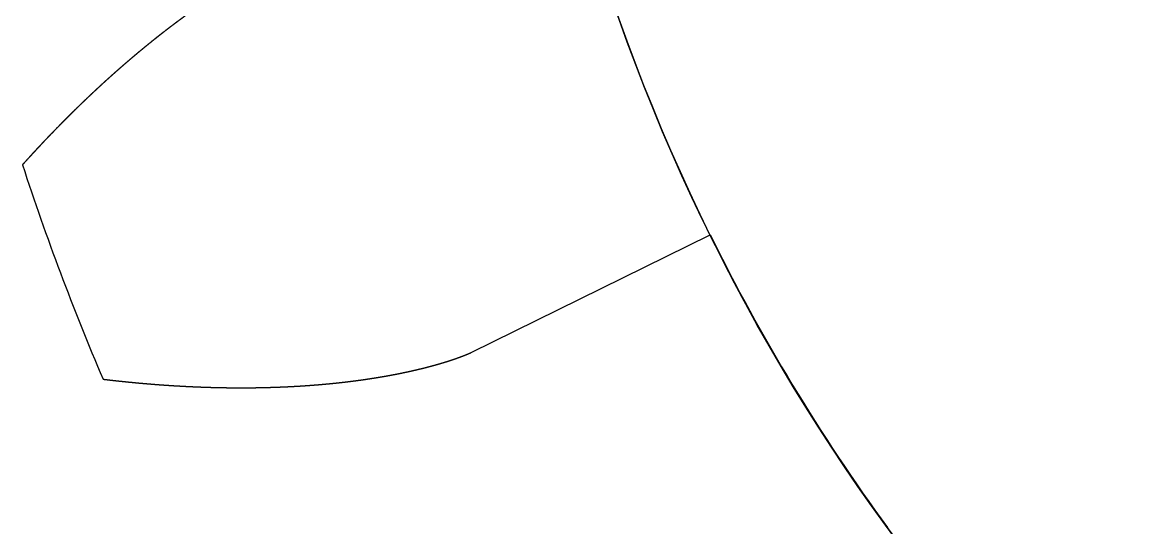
# Model space of a CAD drawing. Header units: centimetres. Extents: x -25.1 to 37.5, y -51.5 to 12.5.
# Drawn here: x 13.41 to 14.132, y -40.848 to -40.523 of the extents above; entities that cross this region are included whole.
import ezdxf

# ---------------------------------------------------------------- set-up
doc = ezdxf.new("R2010")
doc.units = ezdxf.units.CM
doc.header["$MEASUREMENT"] = 0
for name, color, linetype in [('robot assembler v21_Sketch67', 7, 'Continuous'), ('robot assembler v21_Sketch68', 7, 'Continuous'), ('robot assembler v21_Sketch69', 7, 'Continuous'), ('robot assembler v21_Sketch72', 7, 'Continuous')]:
    doc.layers.add(name, color=color, linetype=linetype)

msp = doc.modelspace()

# ---------------------------------------------------------------- linework, layer by layer
at = {"layer": 'robot assembler v21_Sketch67'}
for p, q in [((13.69884, -40.73582, 50.1), (13.8526, -40.66016, 50.1)), ((13.69875, -40.73587, 50.1), (13.69884, -40.73582, 50.1))]:
    msp.add_line(p, q, dxfattribs=at)
msp.add_circle((14.991, -40.1, 50.1), 1.26875, dxfattribs=at)
for radius, start, end in [(1.6625, 198.04806, 203.12841), (1.26875, 206.20005, 216.15289)]:
    msp.add_arc((14.991, -40.1, 50.1), radius, start, end, dxfattribs=at)
for points in [[(13.5997, -40.47218, 50.1), (13.59969, -40.47219, 50.1), (13.59966, -40.47219, 50.1), (13.59962, -40.4722, 50.1), (13.59956, -40.47222, 50.1), (13.59947, -40.47225, 50.1), (13.59937, -40.47228, 50.1), (13.59925, -40.47231, 50.1), (13.59912, -40.47235, 50.1), (13.59898, -40.4724, 50.1), (13.59882, -40.47244, 50.1), (13.59865, -40.4725, 50.1), (13.59847, -40.47255, 50.1), (13.59828, -40.47261, 50.1), (13.59807, -40.47268, 50.1), (13.59785, -40.47275, 50.1), (13.59762, -40.47283, 50.1), (13.59738, -40.47291, 50.1), (13.59713, -40.47299, 50.1), (13.59687, -40.47308, 50.1), (13.59659, -40.47317, 50.1), (13.59631, -40.47327, 50.1), (13.59601, -40.47337, 50.1), (13.59571, -40.47348, 50.1), (13.59539, -40.47359, 50.1), (13.59506, -40.47371, 50.1), (13.59473, -40.47383, 50.1), (13.59438, -40.47396, 50.1), (13.59402, -40.47409, 50.1), (13.59366, -40.47422, 50.1), (13.59328, -40.47436, 50.1), (13.5929, -40.47451, 50.1), (13.5925, -40.47466, 50.1), (13.5921, -40.47481, 50.1), (13.59169, -40.47497, 50.1), (13.59127, -40.47514, 50.1), (13.59084, -40.4753, 50.1), (13.5904, -40.47548, 50.1), (13.58995, -40.47566, 50.1), (13.5895, -40.47584, 50.1), (13.58904, -40.47603, 50.1), (13.58856, -40.47622, 50.1), (13.58809, -40.47642, 50.1), (13.5876, -40.47662, 50.1), (13.5871, -40.47683, 50.1), (13.5866, -40.47704, 50.1), (13.58609, -40.47726, 50.1), (13.58557, -40.47748, 50.1), (13.58505, -40.47771, 50.1), (13.58451, -40.47794, 50.1), (13.58398, -40.47818, 50.1), (13.58343, -40.47842, 50.1), (13.58287, -40.47867, 50.1), (13.58231, -40.47892, 50.1), (13.58175, -40.47917, 50.1), (13.58117, -40.47943, 50.1), (13.58059, -40.4797, 50.1), (13.58, -40.47997, 50.1), (13.57941, -40.48025, 50.1), (13.57881, -40.48053, 50.1), (13.5782, -40.48081, 50.1), (13.57758, -40.48111, 50.1), (13.57696, -40.4814, 50.1), (13.57634, -40.4817, 50.1), (13.57571, -40.48201, 50.1), (13.57507, -40.48232, 50.1), (13.57442, -40.48263, 50.1), (13.57377, -40.48295, 50.1), (13.57312, -40.48328, 50.1), (13.57245, -40.48361, 50.1), (13.57179, -40.48395, 50.1), (13.57111, -40.48429, 50.1), (13.57043, -40.48463, 50.1), (13.56975, -40.48498, 50.1), (13.56906, -40.48534, 50.1), (13.56837, -40.4857, 50.1), (13.56767, -40.48606, 50.1), (13.56696, -40.48643, 50.1), (13.56625, -40.48681, 50.1), (13.56553, -40.48719, 50.1), (13.56481, -40.48757, 50.1), (13.56409, -40.48797, 50.1), (13.56336, -40.48836, 50.1), (13.56262, -40.48876, 50.1), (13.56188, -40.48917, 50.1), (13.56113, -40.48958, 50.1), (13.56038, -40.48999, 50.1), (13.55963, -40.49041, 50.1), (13.55887, -40.49084, 50.1), (13.5581, -40.49127, 50.1), (13.55734, -40.4917, 50.1), (13.55656, -40.49214, 50.1), (13.55578, -40.49259, 50.1), (13.555, -40.49304, 50.1), (13.55422, -40.49349, 50.1), (13.55343, -40.49395, 50.1), (13.55263, -40.49442, 50.1), (13.55183, -40.49489, 50.1), (13.55103, -40.49536, 50.1), (13.55022, -40.49584, 50.1), (13.54941, -40.49633, 50.1), (13.5486, -40.49682, 50.1), (13.54778, -40.49731, 50.1), (13.54695, -40.49781, 50.1), (13.54613, -40.49832, 50.1), (13.5453, -40.49883, 50.1), (13.54446, -40.49935, 50.1), (13.54362, -40.49987, 50.1), (13.54278, -40.50039, 50.1), (13.54194, -40.50092, 50.1), (13.54109, -40.50146, 50.1), (13.54024, -40.502, 50.1), (13.53938, -40.50254, 50.1), (13.53852, -40.50309, 50.1), (13.53766, -40.50365, 50.1), (13.53679, -40.50421, 50.1), (13.53592, -40.50477, 50.1), (13.53505, -40.50534, 50.1), (13.53417, -40.50592, 50.1), (13.53329, -40.5065, 50.1), (13.53241, -40.50708, 50.1), (13.53152, -40.50767, 50.1), (13.53064, -40.50827, 50.1), (13.52974, -40.50887, 50.1), (13.52885, -40.50947, 50.1), (13.52795, -40.51008, 50.1), (13.52705, -40.5107, 50.1), (13.52615, -40.51132, 50.1), (13.52524, -40.51194, 50.1), (13.52433, -40.51257, 50.1), (13.52342, -40.51321, 50.1), (13.5225, -40.51385, 50.1), (13.52158, -40.51449, 50.1), (13.52066, -40.51514, 50.1), (13.51974, -40.5158, 50.1), (13.51881, -40.51646, 50.1), (13.51789, -40.51712, 50.1), (13.51695, -40.51779, 50.1), (13.51602, -40.51846, 50.1), (13.51508, -40.51914, 50.1), (13.51414, -40.51983, 50.1), (13.5132, -40.52052, 50.1), (13.51226, -40.52121, 50.1), (13.51131, -40.52191, 50.1), (13.51037, -40.52262, 50.1), (13.50941, -40.52332, 50.1), (13.50846, -40.52404, 50.1), (13.50751, -40.52476, 50.1), (13.50655, -40.52548, 50.1), (13.50559, -40.52621, 50.1), (13.50463, -40.52694, 50.1), (13.50366, -40.52768, 50.1), (13.5027, -40.52843, 50.1), (13.50173, -40.52918, 50.1), (13.50076, -40.52993, 50.1), (13.49979, -40.53069, 50.1), (13.49881, -40.53145, 50.1), (13.49784, -40.53222, 50.1), (13.49686, -40.53299, 50.1), (13.49588, -40.53377, 50.1), (13.49489, -40.53455, 50.1), (13.49391, -40.53534, 50.1), (13.49293, -40.53613, 50.1), (13.49194, -40.53693, 50.1), (13.49095, -40.53773, 50.1), (13.48996, -40.53854, 50.1), (13.48896, -40.53935, 50.1), (13.48797, -40.54017, 50.1), (13.48697, -40.54099, 50.1), (13.48598, -40.54182, 50.1), (13.48498, -40.54265, 50.1), (13.48398, -40.54349, 50.1), (13.48297, -40.54433, 50.1), (13.48197, -40.54517, 50.1), (13.48096, -40.54602, 50.1), (13.47996, -40.54688, 50.1), (13.47895, -40.54774, 50.1), (13.47794, -40.54861, 50.1), (13.47693, -40.54948, 50.1), (13.47591, -40.55035, 50.1), (13.4749, -40.55123, 50.1), (13.47388, -40.55212, 50.1), (13.47287, -40.55301, 50.1), (13.47185, -40.5539, 50.1), (13.47083, -40.5548, 50.1), (13.46981, -40.55571, 50.1), (13.46879, -40.55661, 50.1), (13.46776, -40.55753, 50.1), (13.46674, -40.55845, 50.1), (13.46571, -40.55937, 50.1), (13.46469, -40.5603, 50.1), (13.46366, -40.56123, 50.1), (13.46263, -40.56217, 50.1), (13.4616, -40.56311, 50.1), (13.46057, -40.56406, 50.1), (13.45954, -40.56501, 50.1), (13.45851, -40.56597, 50.1), (13.45747, -40.56693, 50.1), (13.45644, -40.5679, 50.1), (13.4554, -40.56887, 50.1), (13.45437, -40.56984, 50.1), (13.45333, -40.57082, 50.1), (13.45229, -40.57181, 50.1), (13.45125, -40.5728, 50.1), (13.45021, -40.57379, 50.1), (13.44917, -40.57479, 50.1), (13.44813, -40.5758, 50.1), (13.44709, -40.57681, 50.1), (13.44605, -40.57782, 50.1), (13.445, -40.57884, 50.1), (13.44396, -40.57986, 50.1), (13.44291, -40.58089, 50.1), (13.44187, -40.58192, 50.1), (13.44082, -40.58296, 50.1), (13.43977, -40.584, 50.1), (13.43873, -40.58505, 50.1), (13.43768, -40.5861, 50.1), (13.43663, -40.58716, 50.1), (13.43558, -40.58822, 50.1), (13.43453, -40.58928, 50.1), (13.43348, -40.59035, 50.1), (13.43243, -40.59143, 50.1), (13.43138, -40.59251, 50.1), (13.43033, -40.59359, 50.1), (13.42928, -40.59468, 50.1), (13.42822, -40.59577, 50.1), (13.42717, -40.59687, 50.1), (13.42612, -40.59797, 50.1), (13.42507, -40.59908, 50.1), (13.42401, -40.60019, 50.1), (13.42296, -40.60131, 50.1), (13.4219, -40.60243, 50.1), (13.42085, -40.60356, 50.1), (13.4198, -40.60469, 50.1), (13.41874, -40.60582, 50.1), (13.41769, -40.60696, 50.1), (13.41663, -40.6081, 50.1), (13.41557, -40.60925, 50.1), (13.41452, -40.61041, 50.1), (13.41346, -40.61156, 50.1), (13.41241, -40.61273, 50.1), (13.41156, -40.61366, 50.1), (13.41093, -40.61436, 50.1), (13.41051, -40.61483, 50.1), (13.4103, -40.61507, 50.1)], [(13.46212, -40.75302, 50.1), (13.46243, -40.75306, 50.1), (13.46306, -40.75313, 50.1), (13.464, -40.75324, 50.1), (13.46525, -40.75339, 50.1), (13.46681, -40.75357, 50.1), (13.46836, -40.75375, 50.1), (13.46992, -40.75392, 50.1), (13.47147, -40.75409, 50.1), (13.47301, -40.75425, 50.1), (13.47456, -40.75442, 50.1), (13.4761, -40.75458, 50.1), (13.47764, -40.75473, 50.1), (13.47917, -40.75489, 50.1), (13.4807, -40.75504, 50.1), (13.48223, -40.75518, 50.1), (13.48376, -40.75533, 50.1), (13.48528, -40.75547, 50.1), (13.4868, -40.7556, 50.1), (13.48831, -40.75574, 50.1), (13.48983, -40.75587, 50.1), (13.49133, -40.75599, 50.1), (13.49284, -40.75612, 50.1), (13.49434, -40.75624, 50.1), (13.49584, -40.75636, 50.1), (13.49733, -40.75647, 50.1), (13.49883, -40.75658, 50.1), (13.50031, -40.75669, 50.1), (13.5018, -40.75679, 50.1), (13.50328, -40.75689, 50.1), (13.50476, -40.75699, 50.1), (13.50623, -40.75709, 50.1), (13.5077, -40.75718, 50.1), (13.50917, -40.75727, 50.1), (13.51063, -40.75735, 50.1), (13.51209, -40.75744, 50.1), (13.51355, -40.75752, 50.1), (13.515, -40.75759, 50.1), (13.51645, -40.75767, 50.1), (13.51789, -40.75774, 50.1), (13.51933, -40.7578, 50.1), (13.52077, -40.75787, 50.1), (13.52221, -40.75793, 50.1), (13.52364, -40.75799, 50.1), (13.52506, -40.75804, 50.1), (13.52648, -40.75809, 50.1), (13.5279, -40.75814, 50.1), (13.52932, -40.75819, 50.1), (13.53073, -40.75823, 50.1), (13.53214, -40.75827, 50.1), (13.53354, -40.75831, 50.1), (13.53494, -40.75834, 50.1), (13.53634, -40.75838, 50.1), (13.53773, -40.75841, 50.1), (13.53911, -40.75843, 50.1), (13.5405, -40.75845, 50.1), (13.54188, -40.75847, 50.1), (13.54325, -40.75849, 50.1), (13.54463, -40.7585, 50.1), (13.54599, -40.75852, 50.1), (13.54736, -40.75853, 50.1), (13.54872, -40.75853, 50.1), (13.55007, -40.75853, 50.1), (13.55142, -40.75853, 50.1), (13.55277, -40.75853, 50.1), (13.55411, -40.75853, 50.1), (13.55545, -40.75852, 50.1), (13.55679, -40.75851, 50.1), (13.55812, -40.75849, 50.1), (13.55944, -40.75848, 50.1), (13.56076, -40.75846, 50.1), (13.56208, -40.75844, 50.1), (13.56339, -40.75841, 50.1), (13.5647, -40.75839, 50.1), (13.56601, -40.75836, 50.1), (13.56731, -40.75833, 50.1), (13.5686, -40.75829, 50.1), (13.56989, -40.75825, 50.1), (13.57118, -40.75821, 50.1), (13.57246, -40.75817, 50.1), (13.57374, -40.75813, 50.1), (13.57501, -40.75808, 50.1), (13.57628, -40.75803, 50.1), (13.57754, -40.75798, 50.1), (13.5788, -40.75792, 50.1), (13.58006, -40.75786, 50.1), (13.58131, -40.75781, 50.1), (13.58255, -40.75774, 50.1), (13.58379, -40.75768, 50.1), (13.58503, -40.75761, 50.1), (13.58626, -40.75754, 50.1), (13.58749, -40.75747, 50.1), (13.58871, -40.7574, 50.1), (13.58992, -40.75732, 50.1), (13.59114, -40.75724, 50.1), (13.59234, -40.75716, 50.1), (13.59355, -40.75708, 50.1), (13.59474, -40.75699, 50.1), (13.59594, -40.7569, 50.1), (13.59712, -40.75681, 50.1), (13.59831, -40.75672, 50.1), (13.59948, -40.75663, 50.1), (13.60066, -40.75653, 50.1), (13.60182, -40.75643, 50.1), (13.60298, -40.75633, 50.1), (13.60414, -40.75623, 50.1), (13.60529, -40.75612, 50.1), (13.60644, -40.75602, 50.1), (13.60758, -40.75591, 50.1), (13.60872, -40.7558, 50.1), (13.60985, -40.75568, 50.1), (13.61098, -40.75557, 50.1), (13.6121, -40.75545, 50.1), (13.61321, -40.75533, 50.1), (13.61432, -40.75521, 50.1), (13.61543, -40.75509, 50.1), (13.61653, -40.75496, 50.1), (13.61762, -40.75484, 50.1), (13.61871, -40.75471, 50.1), (13.61979, -40.75458, 50.1), (13.62087, -40.75444, 50.1), (13.62194, -40.75431, 50.1), (13.62301, -40.75418, 50.1), (13.62407, -40.75404, 50.1), (13.62512, -40.7539, 50.1), (13.62617, -40.75376, 50.1), (13.62722, -40.75362, 50.1), (13.62826, -40.75347, 50.1), (13.62929, -40.75333, 50.1), (13.63032, -40.75318, 50.1), (13.63134, -40.75303, 50.1), (13.63235, -40.75288, 50.1), (13.63336, -40.75273, 50.1), (13.63436, -40.75257, 50.1), (13.63536, -40.75242, 50.1), (13.63635, -40.75226, 50.1), (13.63734, -40.75211, 50.1), (13.63832, -40.75195, 50.1), (13.63929, -40.75179, 50.1), (13.64026, -40.75163, 50.1), (13.64122, -40.75146, 50.1), (13.64217, -40.7513, 50.1), (13.64312, -40.75113, 50.1), (13.64406, -40.75097, 50.1), (13.645, -40.7508, 50.1), (13.64593, -40.75063, 50.1), (13.64685, -40.75046, 50.1), (13.64777, -40.75029, 50.1), (13.64868, -40.75012, 50.1), (13.64959, -40.74994, 50.1), (13.65049, -40.74977, 50.1), (13.65138, -40.7496, 50.1), (13.65226, -40.74942, 50.1), (13.65314, -40.74924, 50.1), (13.65401, -40.74907, 50.1), (13.65488, -40.74889, 50.1), (13.65574, -40.74871, 50.1), (13.65659, -40.74853, 50.1), (13.65743, -40.74835, 50.1), (13.65827, -40.74817, 50.1), (13.6591, -40.74798, 50.1), (13.65993, -40.7478, 50.1), (13.66074, -40.74762, 50.1), (13.66155, -40.74743, 50.1), (13.66236, -40.74725, 50.1), (13.66315, -40.74706, 50.1), (13.66394, -40.74688, 50.1), (13.66472, -40.74669, 50.1), (13.6655, -40.74651, 50.1), (13.66627, -40.74632, 50.1), (13.66703, -40.74614, 50.1), (13.66778, -40.74595, 50.1), (13.66853, -40.74576, 50.1), (13.66926, -40.74558, 50.1), (13.67, -40.74539, 50.1), (13.67072, -40.7452, 50.1), (13.67143, -40.74501, 50.1), (13.67214, -40.74483, 50.1), (13.67284, -40.74464, 50.1), (13.67354, -40.74445, 50.1), (13.67422, -40.74427, 50.1), (13.6749, -40.74408, 50.1), (13.67557, -40.74389, 50.1), (13.67623, -40.74371, 50.1), (13.67688, -40.74352, 50.1), (13.67753, -40.74334, 50.1), (13.67817, -40.74316, 50.1), (13.67879, -40.74297, 50.1), (13.67942, -40.74279, 50.1), (13.68003, -40.74261, 50.1), (13.68063, -40.74242, 50.1), (13.68123, -40.74224, 50.1), (13.68182, -40.74206, 50.1), (13.6824, -40.74188, 50.1), (13.68297, -40.74171, 50.1), (13.68353, -40.74153, 50.1), (13.68408, -40.74135, 50.1), (13.68463, -40.74118, 50.1), (13.68516, -40.741, 50.1), (13.68569, -40.74083, 50.1), (13.68621, -40.74066, 50.1), (13.68672, -40.74049, 50.1), (13.68722, -40.74032, 50.1), (13.68771, -40.74016, 50.1), (13.68819, -40.73999, 50.1), (13.68866, -40.73983, 50.1), (13.68913, -40.73967, 50.1), (13.68958, -40.73951, 50.1), (13.69002, -40.73935, 50.1), (13.69046, -40.73919, 50.1), (13.69088, -40.73904, 50.1), (13.6913, -40.73889, 50.1), (13.6917, -40.73874, 50.1), (13.6921, -40.73859, 50.1), (13.69248, -40.73845, 50.1), (13.69286, -40.73831, 50.1), (13.69322, -40.73817, 50.1), (13.69358, -40.73803, 50.1), (13.69392, -40.7379, 50.1), (13.69425, -40.73777, 50.1), (13.69458, -40.73764, 50.1), (13.69489, -40.73752, 50.1), (13.69519, -40.7374, 50.1), (13.69548, -40.73728, 50.1), (13.69576, -40.73717, 50.1), (13.69603, -40.73706, 50.1), (13.69628, -40.73695, 50.1), (13.69653, -40.73685, 50.1), (13.69676, -40.73675, 50.1), (13.69699, -40.73665, 50.1), (13.6972, -40.73656, 50.1), (13.6974, -40.73648, 50.1), (13.69758, -40.7364, 50.1), (13.69776, -40.73632, 50.1), (13.69792, -40.73625, 50.1), (13.69807, -40.73618, 50.1), (13.6982, -40.73612, 50.1), (13.69833, -40.73606, 50.1), (13.69844, -40.73601, 50.1), (13.69854, -40.73596, 50.1), (13.69862, -40.73593, 50.1), (13.69868, -40.7359, 50.1), (13.69871, -40.73588, 50.1), (13.69874, -40.73587, 50.1), (13.69875, -40.73587, 50.1)]]:
    msp.add_open_spline(points, degree=5, dxfattribs=at)
at = {"layer": 'robot assembler v21_Sketch68'}
for p, q in [((13.69884, -40.73582, 50.1), (13.8526, -40.66016, 50.1)), ((13.69875, -40.73587, 50.1), (13.69884, -40.73582, 50.1))]:
    msp.add_line(p, q, dxfattribs=at)
msp.add_circle((14.991, -40.1, 50.1), 1.26875, dxfattribs=at)
for radius, start, end in [(1.6625, 198.04806, 203.12841), (1.26875, 206.20005, 216.15289)]:
    msp.add_arc((14.991, -40.1, 50.1), radius, start, end, dxfattribs=at)
for points in [[(13.5997, -40.47218, 50.1), (13.59969, -40.47219, 50.1), (13.59966, -40.47219, 50.1), (13.59962, -40.4722, 50.1), (13.59956, -40.47222, 50.1), (13.59947, -40.47225, 50.1), (13.59937, -40.47228, 50.1), (13.59925, -40.47231, 50.1), (13.59912, -40.47235, 50.1), (13.59898, -40.4724, 50.1), (13.59882, -40.47244, 50.1), (13.59865, -40.4725, 50.1), (13.59847, -40.47255, 50.1), (13.59828, -40.47261, 50.1), (13.59807, -40.47268, 50.1), (13.59785, -40.47275, 50.1), (13.59762, -40.47283, 50.1), (13.59738, -40.47291, 50.1), (13.59713, -40.47299, 50.1), (13.59687, -40.47308, 50.1), (13.59659, -40.47317, 50.1), (13.59631, -40.47327, 50.1), (13.59601, -40.47337, 50.1), (13.59571, -40.47348, 50.1), (13.59539, -40.47359, 50.1), (13.59506, -40.47371, 50.1), (13.59473, -40.47383, 50.1), (13.59438, -40.47396, 50.1), (13.59402, -40.47409, 50.1), (13.59366, -40.47422, 50.1), (13.59328, -40.47436, 50.1), (13.5929, -40.47451, 50.1), (13.5925, -40.47466, 50.1), (13.5921, -40.47481, 50.1), (13.59169, -40.47497, 50.1), (13.59127, -40.47514, 50.1), (13.59084, -40.4753, 50.1), (13.5904, -40.47548, 50.1), (13.58995, -40.47566, 50.1), (13.5895, -40.47584, 50.1), (13.58904, -40.47603, 50.1), (13.58856, -40.47622, 50.1), (13.58809, -40.47642, 50.1), (13.5876, -40.47662, 50.1), (13.5871, -40.47683, 50.1), (13.5866, -40.47704, 50.1), (13.58609, -40.47726, 50.1), (13.58557, -40.47748, 50.1), (13.58505, -40.47771, 50.1), (13.58451, -40.47794, 50.1), (13.58398, -40.47818, 50.1), (13.58343, -40.47842, 50.1), (13.58287, -40.47867, 50.1), (13.58231, -40.47892, 50.1), (13.58175, -40.47917, 50.1), (13.58117, -40.47943, 50.1), (13.58059, -40.4797, 50.1), (13.58, -40.47997, 50.1), (13.57941, -40.48025, 50.1), (13.57881, -40.48053, 50.1), (13.5782, -40.48081, 50.1), (13.57758, -40.48111, 50.1), (13.57696, -40.4814, 50.1), (13.57634, -40.4817, 50.1), (13.57571, -40.48201, 50.1), (13.57507, -40.48232, 50.1), (13.57442, -40.48263, 50.1), (13.57377, -40.48295, 50.1), (13.57312, -40.48328, 50.1), (13.57245, -40.48361, 50.1), (13.57179, -40.48395, 50.1), (13.57111, -40.48429, 50.1), (13.57043, -40.48463, 50.1), (13.56975, -40.48498, 50.1), (13.56906, -40.48534, 50.1), (13.56837, -40.4857, 50.1), (13.56767, -40.48606, 50.1), (13.56696, -40.48643, 50.1), (13.56625, -40.48681, 50.1), (13.56553, -40.48719, 50.1), (13.56481, -40.48757, 50.1), (13.56409, -40.48797, 50.1), (13.56336, -40.48836, 50.1), (13.56262, -40.48876, 50.1), (13.56188, -40.48917, 50.1), (13.56113, -40.48958, 50.1), (13.56038, -40.48999, 50.1), (13.55963, -40.49041, 50.1), (13.55887, -40.49084, 50.1), (13.5581, -40.49127, 50.1), (13.55734, -40.4917, 50.1), (13.55656, -40.49214, 50.1), (13.55578, -40.49259, 50.1), (13.555, -40.49304, 50.1), (13.55422, -40.49349, 50.1), (13.55343, -40.49395, 50.1), (13.55263, -40.49442, 50.1), (13.55183, -40.49489, 50.1), (13.55103, -40.49536, 50.1), (13.55022, -40.49584, 50.1), (13.54941, -40.49633, 50.1), (13.5486, -40.49682, 50.1), (13.54778, -40.49731, 50.1), (13.54695, -40.49781, 50.1), (13.54613, -40.49832, 50.1), (13.5453, -40.49883, 50.1), (13.54446, -40.49935, 50.1), (13.54362, -40.49987, 50.1), (13.54278, -40.50039, 50.1), (13.54194, -40.50092, 50.1), (13.54109, -40.50146, 50.1), (13.54024, -40.502, 50.1), (13.53938, -40.50254, 50.1), (13.53852, -40.50309, 50.1), (13.53766, -40.50365, 50.1), (13.53679, -40.50421, 50.1), (13.53592, -40.50477, 50.1), (13.53505, -40.50534, 50.1), (13.53417, -40.50592, 50.1), (13.53329, -40.5065, 50.1), (13.53241, -40.50708, 50.1), (13.53152, -40.50767, 50.1), (13.53064, -40.50827, 50.1), (13.52974, -40.50887, 50.1), (13.52885, -40.50947, 50.1), (13.52795, -40.51008, 50.1), (13.52705, -40.5107, 50.1), (13.52615, -40.51132, 50.1), (13.52524, -40.51194, 50.1), (13.52433, -40.51257, 50.1), (13.52342, -40.51321, 50.1), (13.5225, -40.51385, 50.1), (13.52158, -40.51449, 50.1), (13.52066, -40.51514, 50.1), (13.51974, -40.5158, 50.1), (13.51881, -40.51646, 50.1), (13.51789, -40.51712, 50.1), (13.51695, -40.51779, 50.1), (13.51602, -40.51846, 50.1), (13.51508, -40.51914, 50.1), (13.51414, -40.51983, 50.1), (13.5132, -40.52052, 50.1), (13.51226, -40.52121, 50.1), (13.51131, -40.52191, 50.1), (13.51037, -40.52262, 50.1), (13.50941, -40.52332, 50.1), (13.50846, -40.52404, 50.1), (13.50751, -40.52476, 50.1), (13.50655, -40.52548, 50.1), (13.50559, -40.52621, 50.1), (13.50463, -40.52694, 50.1), (13.50366, -40.52768, 50.1), (13.5027, -40.52843, 50.1), (13.50173, -40.52918, 50.1), (13.50076, -40.52993, 50.1), (13.49979, -40.53069, 50.1), (13.49881, -40.53145, 50.1), (13.49784, -40.53222, 50.1), (13.49686, -40.53299, 50.1), (13.49588, -40.53377, 50.1), (13.49489, -40.53455, 50.1), (13.49391, -40.53534, 50.1), (13.49293, -40.53613, 50.1), (13.49194, -40.53693, 50.1), (13.49095, -40.53773, 50.1), (13.48996, -40.53854, 50.1), (13.48896, -40.53935, 50.1), (13.48797, -40.54017, 50.1), (13.48697, -40.54099, 50.1), (13.48598, -40.54182, 50.1), (13.48498, -40.54265, 50.1), (13.48398, -40.54349, 50.1), (13.48297, -40.54433, 50.1), (13.48197, -40.54517, 50.1), (13.48096, -40.54602, 50.1), (13.47996, -40.54688, 50.1), (13.47895, -40.54774, 50.1), (13.47794, -40.54861, 50.1), (13.47693, -40.54948, 50.1), (13.47591, -40.55035, 50.1), (13.4749, -40.55123, 50.1), (13.47388, -40.55212, 50.1), (13.47287, -40.55301, 50.1), (13.47185, -40.5539, 50.1), (13.47083, -40.5548, 50.1), (13.46981, -40.55571, 50.1), (13.46879, -40.55661, 50.1), (13.46776, -40.55753, 50.1), (13.46674, -40.55845, 50.1), (13.46571, -40.55937, 50.1), (13.46469, -40.5603, 50.1), (13.46366, -40.56123, 50.1), (13.46263, -40.56217, 50.1), (13.4616, -40.56311, 50.1), (13.46057, -40.56406, 50.1), (13.45954, -40.56501, 50.1), (13.45851, -40.56597, 50.1), (13.45747, -40.56693, 50.1), (13.45644, -40.5679, 50.1), (13.4554, -40.56887, 50.1), (13.45437, -40.56984, 50.1), (13.45333, -40.57082, 50.1), (13.45229, -40.57181, 50.1), (13.45125, -40.5728, 50.1), (13.45021, -40.57379, 50.1), (13.44917, -40.57479, 50.1), (13.44813, -40.5758, 50.1), (13.44709, -40.57681, 50.1), (13.44605, -40.57782, 50.1), (13.445, -40.57884, 50.1), (13.44396, -40.57986, 50.1), (13.44291, -40.58089, 50.1), (13.44187, -40.58192, 50.1), (13.44082, -40.58296, 50.1), (13.43977, -40.584, 50.1), (13.43873, -40.58505, 50.1), (13.43768, -40.5861, 50.1), (13.43663, -40.58716, 50.1), (13.43558, -40.58822, 50.1), (13.43453, -40.58928, 50.1), (13.43348, -40.59035, 50.1), (13.43243, -40.59143, 50.1), (13.43138, -40.59251, 50.1), (13.43033, -40.59359, 50.1), (13.42928, -40.59468, 50.1), (13.42822, -40.59577, 50.1), (13.42717, -40.59687, 50.1), (13.42612, -40.59797, 50.1), (13.42507, -40.59908, 50.1), (13.42401, -40.60019, 50.1), (13.42296, -40.60131, 50.1), (13.4219, -40.60243, 50.1), (13.42085, -40.60356, 50.1), (13.4198, -40.60469, 50.1), (13.41874, -40.60582, 50.1), (13.41769, -40.60696, 50.1), (13.41663, -40.6081, 50.1), (13.41557, -40.60925, 50.1), (13.41452, -40.61041, 50.1), (13.41346, -40.61156, 50.1), (13.41241, -40.61273, 50.1), (13.41156, -40.61366, 50.1), (13.41093, -40.61436, 50.1), (13.41051, -40.61483, 50.1), (13.4103, -40.61507, 50.1)], [(13.46212, -40.75302, 50.1), (13.46243, -40.75306, 50.1), (13.46306, -40.75313, 50.1), (13.464, -40.75324, 50.1), (13.46525, -40.75339, 50.1), (13.46681, -40.75357, 50.1), (13.46836, -40.75375, 50.1), (13.46992, -40.75392, 50.1), (13.47147, -40.75409, 50.1), (13.47301, -40.75425, 50.1), (13.47456, -40.75442, 50.1), (13.4761, -40.75458, 50.1), (13.47764, -40.75473, 50.1), (13.47917, -40.75489, 50.1), (13.4807, -40.75504, 50.1), (13.48223, -40.75518, 50.1), (13.48376, -40.75533, 50.1), (13.48528, -40.75547, 50.1), (13.4868, -40.7556, 50.1), (13.48831, -40.75574, 50.1), (13.48983, -40.75587, 50.1), (13.49133, -40.75599, 50.1), (13.49284, -40.75612, 50.1), (13.49434, -40.75624, 50.1), (13.49584, -40.75636, 50.1), (13.49733, -40.75647, 50.1), (13.49883, -40.75658, 50.1), (13.50031, -40.75669, 50.1), (13.5018, -40.75679, 50.1), (13.50328, -40.75689, 50.1), (13.50476, -40.75699, 50.1), (13.50623, -40.75709, 50.1), (13.5077, -40.75718, 50.1), (13.50917, -40.75727, 50.1), (13.51063, -40.75735, 50.1), (13.51209, -40.75744, 50.1), (13.51355, -40.75752, 50.1), (13.515, -40.75759, 50.1), (13.51645, -40.75767, 50.1), (13.51789, -40.75774, 50.1), (13.51933, -40.7578, 50.1), (13.52077, -40.75787, 50.1), (13.52221, -40.75793, 50.1), (13.52364, -40.75799, 50.1), (13.52506, -40.75804, 50.1), (13.52648, -40.75809, 50.1), (13.5279, -40.75814, 50.1), (13.52932, -40.75819, 50.1), (13.53073, -40.75823, 50.1), (13.53214, -40.75827, 50.1), (13.53354, -40.75831, 50.1), (13.53494, -40.75834, 50.1), (13.53634, -40.75838, 50.1), (13.53773, -40.75841, 50.1), (13.53911, -40.75843, 50.1), (13.5405, -40.75845, 50.1), (13.54188, -40.75847, 50.1), (13.54325, -40.75849, 50.1), (13.54463, -40.7585, 50.1), (13.54599, -40.75852, 50.1), (13.54736, -40.75853, 50.1), (13.54872, -40.75853, 50.1), (13.55007, -40.75853, 50.1), (13.55142, -40.75853, 50.1), (13.55277, -40.75853, 50.1), (13.55411, -40.75853, 50.1), (13.55545, -40.75852, 50.1), (13.55679, -40.75851, 50.1), (13.55812, -40.75849, 50.1), (13.55944, -40.75848, 50.1), (13.56076, -40.75846, 50.1), (13.56208, -40.75844, 50.1), (13.56339, -40.75841, 50.1), (13.5647, -40.75839, 50.1), (13.56601, -40.75836, 50.1), (13.56731, -40.75833, 50.1), (13.5686, -40.75829, 50.1), (13.56989, -40.75825, 50.1), (13.57118, -40.75821, 50.1), (13.57246, -40.75817, 50.1), (13.57374, -40.75813, 50.1), (13.57501, -40.75808, 50.1), (13.57628, -40.75803, 50.1), (13.57754, -40.75798, 50.1), (13.5788, -40.75792, 50.1), (13.58006, -40.75786, 50.1), (13.58131, -40.75781, 50.1), (13.58255, -40.75774, 50.1), (13.58379, -40.75768, 50.1), (13.58503, -40.75761, 50.1), (13.58626, -40.75754, 50.1), (13.58749, -40.75747, 50.1), (13.58871, -40.7574, 50.1), (13.58992, -40.75732, 50.1), (13.59114, -40.75724, 50.1), (13.59234, -40.75716, 50.1), (13.59355, -40.75708, 50.1), (13.59474, -40.75699, 50.1), (13.59594, -40.7569, 50.1), (13.59712, -40.75681, 50.1), (13.59831, -40.75672, 50.1), (13.59948, -40.75663, 50.1), (13.60066, -40.75653, 50.1), (13.60182, -40.75643, 50.1), (13.60298, -40.75633, 50.1), (13.60414, -40.75623, 50.1), (13.60529, -40.75612, 50.1), (13.60644, -40.75602, 50.1), (13.60758, -40.75591, 50.1), (13.60872, -40.7558, 50.1), (13.60985, -40.75568, 50.1), (13.61098, -40.75557, 50.1), (13.6121, -40.75545, 50.1), (13.61321, -40.75533, 50.1), (13.61432, -40.75521, 50.1), (13.61543, -40.75509, 50.1), (13.61653, -40.75496, 50.1), (13.61762, -40.75484, 50.1), (13.61871, -40.75471, 50.1), (13.61979, -40.75458, 50.1), (13.62087, -40.75444, 50.1), (13.62194, -40.75431, 50.1), (13.62301, -40.75418, 50.1), (13.62407, -40.75404, 50.1), (13.62512, -40.7539, 50.1), (13.62617, -40.75376, 50.1), (13.62722, -40.75362, 50.1), (13.62826, -40.75347, 50.1), (13.62929, -40.75333, 50.1), (13.63032, -40.75318, 50.1), (13.63134, -40.75303, 50.1), (13.63235, -40.75288, 50.1), (13.63336, -40.75273, 50.1), (13.63436, -40.75257, 50.1), (13.63536, -40.75242, 50.1), (13.63635, -40.75226, 50.1), (13.63734, -40.75211, 50.1), (13.63832, -40.75195, 50.1), (13.63929, -40.75179, 50.1), (13.64026, -40.75163, 50.1), (13.64122, -40.75146, 50.1), (13.64217, -40.7513, 50.1), (13.64312, -40.75113, 50.1), (13.64406, -40.75097, 50.1), (13.645, -40.7508, 50.1), (13.64593, -40.75063, 50.1), (13.64685, -40.75046, 50.1), (13.64777, -40.75029, 50.1), (13.64868, -40.75012, 50.1), (13.64959, -40.74994, 50.1), (13.65049, -40.74977, 50.1), (13.65138, -40.7496, 50.1), (13.65226, -40.74942, 50.1), (13.65314, -40.74924, 50.1), (13.65401, -40.74907, 50.1), (13.65488, -40.74889, 50.1), (13.65574, -40.74871, 50.1), (13.65659, -40.74853, 50.1), (13.65743, -40.74835, 50.1), (13.65827, -40.74817, 50.1), (13.6591, -40.74798, 50.1), (13.65993, -40.7478, 50.1), (13.66074, -40.74762, 50.1), (13.66155, -40.74743, 50.1), (13.66236, -40.74725, 50.1), (13.66315, -40.74706, 50.1), (13.66394, -40.74688, 50.1), (13.66472, -40.74669, 50.1), (13.6655, -40.74651, 50.1), (13.66627, -40.74632, 50.1), (13.66703, -40.74614, 50.1), (13.66778, -40.74595, 50.1), (13.66853, -40.74576, 50.1), (13.66926, -40.74558, 50.1), (13.67, -40.74539, 50.1), (13.67072, -40.7452, 50.1), (13.67143, -40.74501, 50.1), (13.67214, -40.74483, 50.1), (13.67284, -40.74464, 50.1), (13.67354, -40.74445, 50.1), (13.67422, -40.74427, 50.1), (13.6749, -40.74408, 50.1), (13.67557, -40.74389, 50.1), (13.67623, -40.74371, 50.1), (13.67688, -40.74352, 50.1), (13.67753, -40.74334, 50.1), (13.67817, -40.74316, 50.1), (13.67879, -40.74297, 50.1), (13.67942, -40.74279, 50.1), (13.68003, -40.74261, 50.1), (13.68063, -40.74242, 50.1), (13.68123, -40.74224, 50.1), (13.68182, -40.74206, 50.1), (13.6824, -40.74188, 50.1), (13.68297, -40.74171, 50.1), (13.68353, -40.74153, 50.1), (13.68408, -40.74135, 50.1), (13.68463, -40.74118, 50.1), (13.68516, -40.741, 50.1), (13.68569, -40.74083, 50.1), (13.68621, -40.74066, 50.1), (13.68672, -40.74049, 50.1), (13.68722, -40.74032, 50.1), (13.68771, -40.74016, 50.1), (13.68819, -40.73999, 50.1), (13.68866, -40.73983, 50.1), (13.68913, -40.73967, 50.1), (13.68958, -40.73951, 50.1), (13.69002, -40.73935, 50.1), (13.69046, -40.73919, 50.1), (13.69088, -40.73904, 50.1), (13.6913, -40.73889, 50.1), (13.6917, -40.73874, 50.1), (13.6921, -40.73859, 50.1), (13.69248, -40.73845, 50.1), (13.69286, -40.73831, 50.1), (13.69322, -40.73817, 50.1), (13.69358, -40.73803, 50.1), (13.69392, -40.7379, 50.1), (13.69425, -40.73777, 50.1), (13.69458, -40.73764, 50.1), (13.69489, -40.73752, 50.1), (13.69519, -40.7374, 50.1), (13.69548, -40.73728, 50.1), (13.69576, -40.73717, 50.1), (13.69603, -40.73706, 50.1), (13.69628, -40.73695, 50.1), (13.69653, -40.73685, 50.1), (13.69676, -40.73675, 50.1), (13.69699, -40.73665, 50.1), (13.6972, -40.73656, 50.1), (13.6974, -40.73648, 50.1), (13.69758, -40.7364, 50.1), (13.69776, -40.73632, 50.1), (13.69792, -40.73625, 50.1), (13.69807, -40.73618, 50.1), (13.6982, -40.73612, 50.1), (13.69833, -40.73606, 50.1), (13.69844, -40.73601, 50.1), (13.69854, -40.73596, 50.1), (13.69862, -40.73593, 50.1), (13.69868, -40.7359, 50.1), (13.69871, -40.73588, 50.1), (13.69874, -40.73587, 50.1), (13.69875, -40.73587, 50.1)]]:
    msp.add_open_spline(points, degree=5, dxfattribs=at)
at = {"layer": 'robot assembler v21_Sketch69'}
msp.add_circle((14.991, -40.1, 51.3), 1.26875, dxfattribs=at)
at = {"layer": 'robot assembler v21_Sketch72'}
msp.add_arc((14.991, -40.1, 51.3), 1.26875, 94.1128, 85.07135, dxfattribs=at)

doc.saveas('drawing.dxf')
